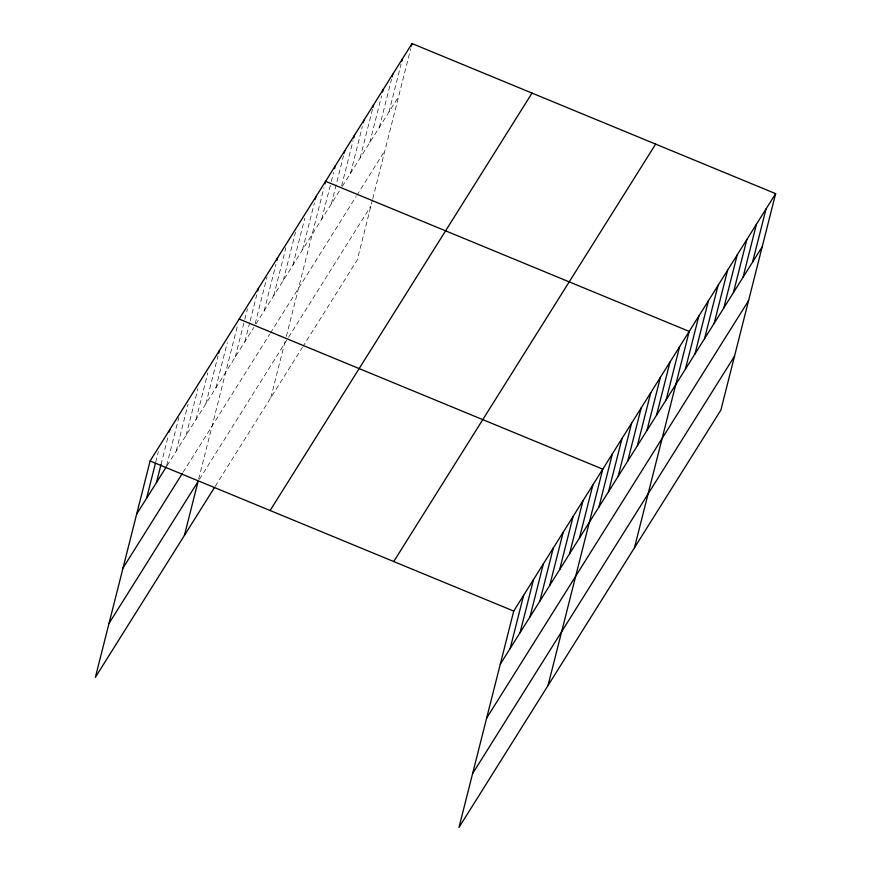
<?xml version="1.0" encoding="UTF-8"?>
<svg xmlns="http://www.w3.org/2000/svg" width="871" height="871" viewBox="0 0 871 871"><rect width="100%" height="100%" fill="white"/><g stroke="black" fill="none" stroke-linecap="round" stroke-linejoin="round"><path stroke-width="0.65" stroke-dasharray="4.36 3.27" d="M155.735 462.055L158.359 451.69M161.037 464.428L167.929 437.209M166.677 465.517L178.805 417.557M176.236 451.036L188.049 404.384M186.133 435.271L197.946 388.608M196.029 419.506L207.831 372.842M205.926 403.73L218.055 355.771M215.823 387.965L227.298 342.597M198.664 479.083L237.848 324.241M235.312 356.892L244.501 320.593M244.827 319.298L247.451 308.933M244.914 341.584L249.835 322.139M250.162 320.844L256.727 294.921M255.181 323.685L266.983 277.022M264.131 310.969L275.933 264.305M273.734 295.661L285.862 247.712M283.336 280.364L295.465 232.405M292.939 265.056L304.741 218.392M302.542 249.748L314.344 203.085M270.848 397.666L285.1 341.334M286.341 336.402L323.958 187.777M321.747 219.133L330.936 182.845M331.263 181.549L333.56 172.48M331.35 203.836L343.49 155.876M341.617 185.937L353.093 140.569M350.556 173.22L362.369 126.556M360.159 157.912L372.951 107.362M369.772 142.604L381.574 95.952M379.375 127.308L391.504 79.348M388.978 112L401.106 64.04M372.461 199.884L357.273 259.917L303.086 346.288M372.777 198.653L410.709 48.732M167.047 465.68L253.842 327.365M255.9 324.088L340.267 189.617M342.325 186.34L398.58 96.692M183.106 472.234L269.705 334.224M270.391 333.125L356.141 196.476M356.827 195.376L384.949 150.552M199.415 479.366L287.898 338.34M288.584 337.24L370.904 206.057M215.279 486.225L302.4 347.377"/><path stroke-width="1.31" d="M775.636 193.656L513.727 611.083L458.973 827.45L720.894 410.023L775.636 193.656L412.027 43.55L150.106 460.977L95.364 677.344L214.593 487.314M146.557 498.354L155.408 463.35M156.453 482.578L161.037 464.428M169.246 432.027L169.899 429.436M218.719 353.18L219.372 350.588M184.412 535.415L198.044 481.554L108.984 623.473M257.707 291.034L258.371 288.443M276.913 260.418L277.577 257.827M315.335 199.198L315.988 196.606M324.937 183.89L325.591 181.299L689.211 331.405L634.458 547.772M334.54 168.582L335.193 165.991M344.143 153.285L344.796 150.694M353.746 137.977L354.399 135.386M363.349 122.669L364.002 120.078M372.951 107.362L373.615 104.77M382.554 92.054L383.218 89.463M392.157 76.757L392.821 74.166M401.771 61.449L402.424 58.858M411.373 46.141L412.027 43.55M510.166 648.46L523.623 595.318M520.063 632.684L533.509 579.542M529.96 616.918L543.406 563.777M539.857 601.153L553.303 548.011M549.753 585.377L563.199 532.235M559.65 569.612L573.096 516.47M569.536 553.836L582.982 500.694M579.433 538.071L592.879 484.929M548.022 685.521L602.776 469.164L239.155 319.047M598.932 506.998L612.378 453.856M608.535 491.69L621.981 438.549M618.138 476.383L631.584 423.241M627.741 461.075L641.187 407.933M637.343 445.778L650.789 392.636M646.946 430.47L660.403 377.328M656.549 415.162L670.006 362.02M666.163 399.854L679.609 346.712M685.368 369.25L698.814 316.108M694.971 353.942L708.417 300.8M704.574 338.634L718.02 285.492M714.176 323.326L727.623 270.184M723.779 308.029L737.225 254.876M733.382 292.721L746.828 239.579M742.985 277.414L756.431 224.272M752.588 262.106L766.034 208.964M136.66 514.119L166.339 466.812M123.029 567.979L182.398 473.367M270.097 510.515L532.018 93.088M393.736 561.545L655.645 144.118M500.281 664.225L762.19 246.798M486.649 718.096L748.559 300.669M472.605 773.59L734.525 356.163M150.106 460.977L513.727 611.083"/></g></svg>
